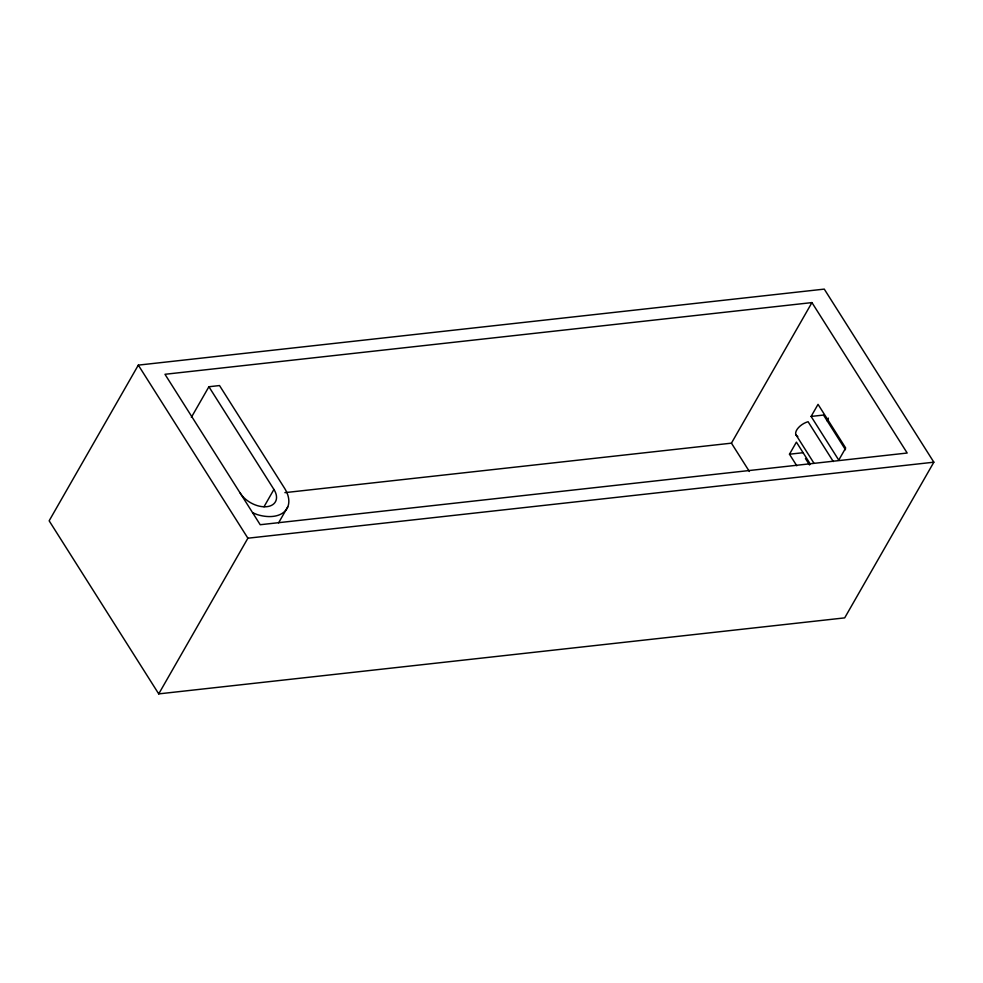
<?xml version="1.0" encoding="UTF-8"?>
<svg xmlns="http://www.w3.org/2000/svg" width="983" height="983" viewBox="0 0 983 983"><rect width="100%" height="100%" fill="white"/><g stroke="black" fill="none" stroke-linecap="round" stroke-linejoin="round"><path stroke-width="1.47" d="M138.308 365.123L49.15 520.806L158.73 693.887L844.692 617.877L933.85 462.194L824.27 289.113L138.308 365.123L247.888 538.205L158.73 693.887M191.366 417.333L208.9 386.737L219.528 385.557L284.566 488.268A34.454 21.393 29.8 0 1 257.091 514.551L252.619 512.721M264.022 506.749L273.925 489.448L208.9 386.737M278.594 522.858L287.736 506.896M284.886 492.643L731.438 443.161L811.946 302.592L907.186 453.028L260.212 524.725L164.972 374.29L811.946 302.592M796.795 465.782L789.472 454.22L796.402 442.129L810.225 463.964M811.11 416.436L818.04 404.345L845.687 448.015L838.757 460.105L811.11 416.436L823.521 415.059L845.478 449.735M826.936 420.699L828.399 418.131M789.472 454.22L802.976 452.721M247.888 538.205L933.85 462.194M833.289 461.543L808.087 421.719A11.391 5.787 -32.3 0 0 797.225 429.19A11.391 5.787 -32.3 0 0 797.827 436.477M795.886 434.683L813.777 462.944M805.458 458.508L809.562 464.971M731.438 443.161L749.365 471.471M273.925 489.448A21.11 13.111 29.8 0 1 266.811 506.687A21.11 13.111 29.8 0 1 240.245 493.183"/></g></svg>
